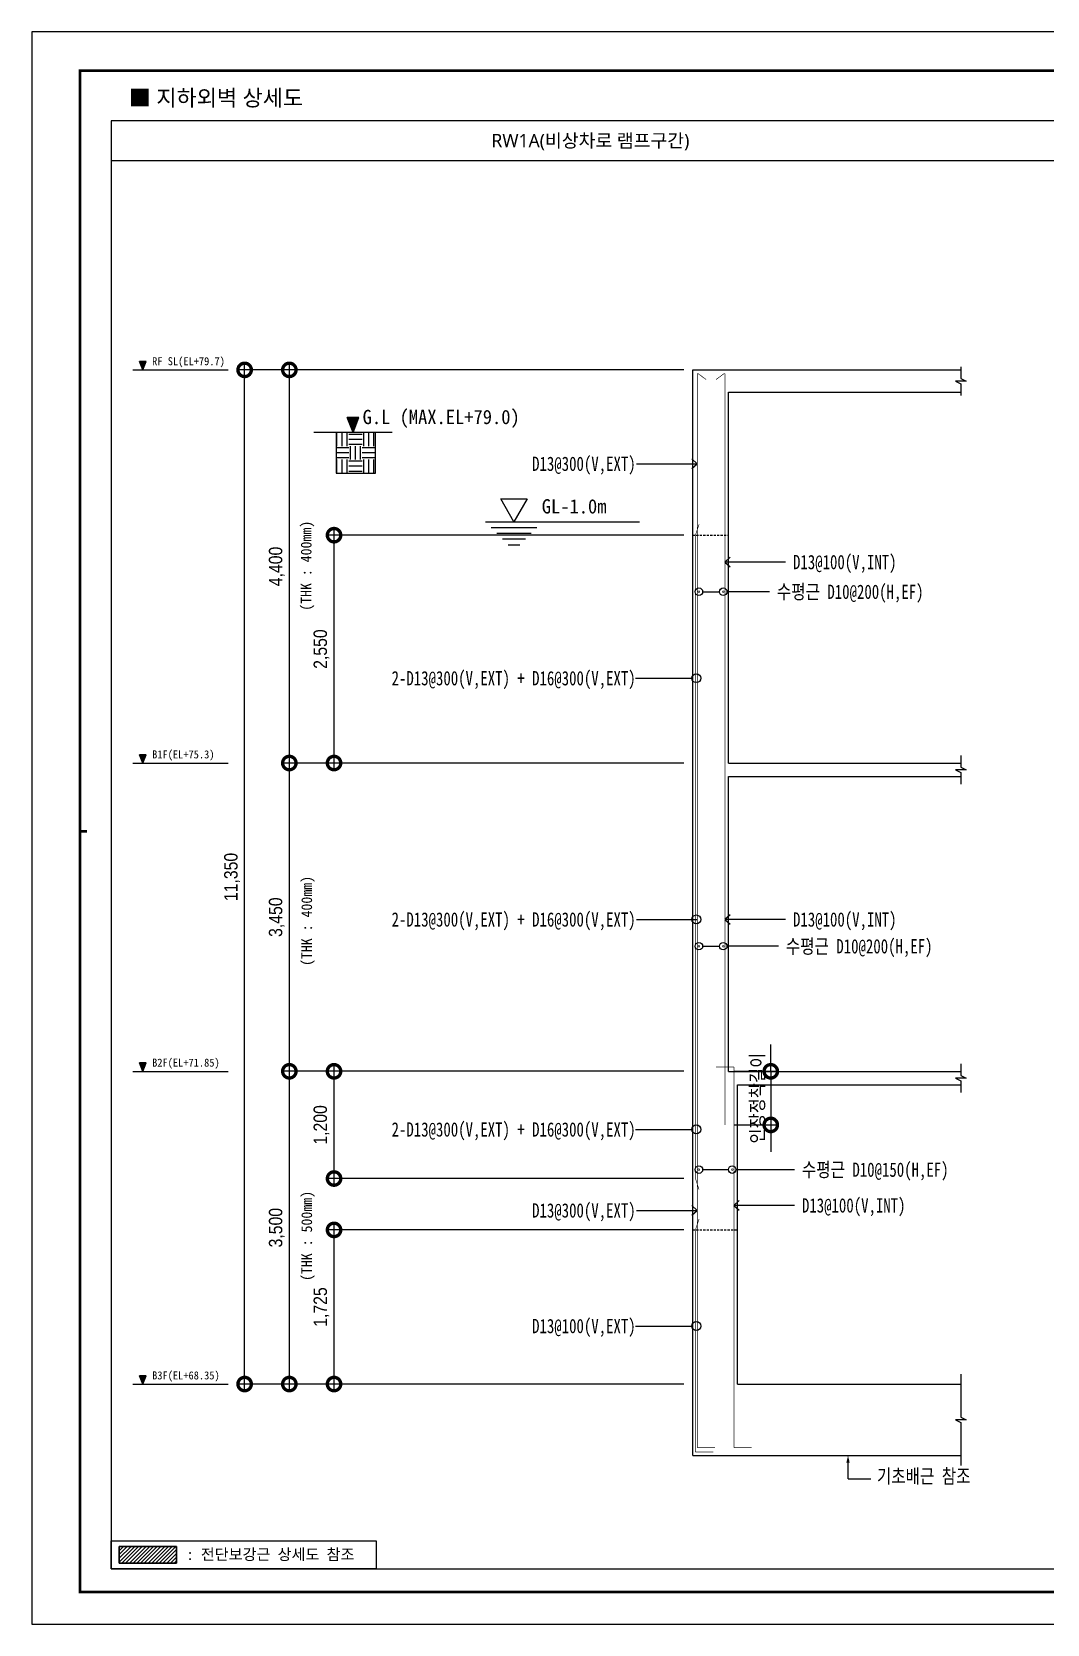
# Model space of a CAD drawing. Header units: millimetres. Extents: x 0 to 252030, y -124740 to 196020.
# Drawn here: x 100830 to 112187, y -71280 to -53460 of the extents above; entities that cross this region are included whole.
import ezdxf
from ezdxf.enums import TextEntityAlignment as Align

# ---------------------------------------------------------------- set-up
doc = ezdxf.new("R2010")
doc.units = ezdxf.units.MM
doc.header["$LTSCALE"] = 30
doc.linetypes.add('H', pattern=[1.3, 0.8, -0.5])
doc.layers.get('DEFPOINTS').update_dxf_attribs({"color": 142})
for name, color, linetype in [('0-LIST.테두리선', 7, 'Continuous'), ('0-SEC1', 3, 'Continuous'), ('0-TEXT', 3, 'Continuous'), ('0-주철근', 2, 'Continuous'), ('0-지시선', 7, 'Continuous'), ('0-해치', 251, 'Continuous'), ('S-CON', 2, 'Continuous'), ('S-SYM', 5, 'Continuous'), ('TABLE-1', 3, 'Continuous'), ('TEX', 3, 'Continuous'), ('TEXT', 6, 'Continuous'), ('X-PLAN-B1F$0$A-DIM', 7, 'Continuous'), ('XR-FORM_(도룡동)$0$AA-SHEET', 9, 'Continuous'), ('XR-FORM_(도룡동)$0$Sheet', 7, 'Continuous'), ('XR-FORM_(도룡동)$0$Sheet-text', 3, 'Continuous'), ('XR-FORM_(도룡동)$0$TEXT', 3, 'Continuous')]:
    doc.layers.add(name, color=color, linetype=linetype)
doc.styles.add('X-PLAN-B1F$0$Gdim', font='Dotum.ttf', dxfattribs={"width": 0.9})
doc.styles.add('XR-FORM_(도룡동)$0$충북옥천_FORM$0$맑은고딕', font='malgun.ttf')
doc.styles.add('XR-FORM_(도룡동)$3$맑은고딕', font='malgun.ttf')
doc.styles.add('돋음체', font='DotumChe.ttf')
doc.styles.add('맑은 고딕', font='malgun.ttf')
doc.dimstyles.new('X-PLAN-B1F$0$Gdim200', dxfattribs={"dimscale": 200, "dimtxt": 3, "dimasz": 6, "dimexe": 1.5, "dimexo": 2, "dimgap": 1, "dimtad": 1, "dimdec": 0, "dimzin": 0, "dimdsep": 46, "dimlunit": 6, "dimtxsty": 'X-PLAN-B1F$0$Gdim', "dimblk": 'X-PLAN-B1F$0$_DotSmall', "dimcen": 1.5, "dimdle": 1.5, "dimclrd": 1, "dimclre": 1, "dimclrt": 256, "dimazin": 0, "dimtfac": 1, "dimtdec": 0, "dimtix": 1, "dimtmove": 2, "dimatfit": 3, "dimldrblk": 'X-PLAN-B1F$0$_DotSmall', "dimfxl": 1.5, "dimtolj": 1, "dimtzin": 0, "dimlwd": -1, "dimlwe": -1, "dimarcsym": 0})

# ---------------------------------------------------------------- blocks, each defined once
blk = doc.blocks.new('XR-FORM_(도룡동)$0$S')
at = {"layer": 'XR-FORM_(도룡동)$0$Sheet'}
h = blk.add_hatch(color=6, dxfattribs=at)
edge = h.paths.add_edge_path()
edge.add_spline(control_points=[(76338, 15545), (76338, 15545), (76295, 15571), (76295, 15571), (76172, 15645), (76132, 15687), (76132, 15744), (76132, 15817), (76203, 15865), (76313, 15865), (76409, 15865), (76454, 15832), (76479, 15807), (76511, 15775), (76518, 15737), (76518, 15729), (76518, 15711), (76524, 15702), (76538, 15702), (76557, 15702), (76559, 15724), (76559, 15744), (76559, 15811), (76562, 15848), (76564, 15870), (76564, 15870), (76565, 15890), (76565, 15890), (76565, 15905), (76548, 15908), (76540, 15909), (76494, 15919), (76430, 15930), (76333, 15930), (76119, 15930), (75970, 15833), (75970, 15695), (75970, 15588), (76037, 15502), (76202, 15401), (76202, 15401), (76273, 15357), (76273, 15357), (76398, 15281), (76423, 15225), (76423, 15165), (76423, 15099), (76352, 15030), (76220, 15030), (76155, 15030), (76041, 15045), (76002, 15150), (75994, 15172), (75988, 15197), (75988, 15211), (75988, 15217), (75988, 15236), (75968, 15236), (75948, 15236), (75946, 15209), (75945, 15201), (75945, 15201), (75945, 15197), (75945, 15197), (75943, 15174), (75938, 15104), (75938, 15040), (75938, 15011), (75943, 15004), (75970, 14994), (76035, 14972), (76103, 14962), (76198, 14962), (76298, 14962), (76379, 14979), (76447, 15013), (76575, 15079), (76595, 15177), (76595, 15230), (76595, 15347), (76528, 15430), (76338, 15545)], knot_values=[0, 0, 0, 0, 1, 1, 1, 2, 2, 2, 3, 3, 3, 4, 4, 4, 5, 5, 5, 6, 6, 6, 7, 7, 7, 8, 8, 8, 9, 9, 9, 10, 10, 10, 11, 11, 11, 12, 12, 12, 13, 13, 13, 14, 14, 14, 15, 15, 15, 16, 16, 16, 17, 17, 17, 18, 18, 18, 19, 19, 19, 20, 20, 20, 21, 21, 21, 22, 22, 22, 23, 23, 23, 24, 24, 24, 25, 25, 25, 26, 26, 26, 27, 27, 27, 27], degree=3, periodic=0)
h = blk.add_hatch(color=6, dxfattribs=at)
edge = h.paths.add_edge_path()
edge.add_spline(control_points=[(77180, 15007), (77180, 15007), (77166, 15007), (77166, 15007), (77156, 15007), (77148, 15007), (77134, 15009), (77098, 15014), (77093, 15029), (77089, 15056), (77084, 15098), (77084, 15641), (77086, 15677), (77089, 15714), (77100, 15725), (77131, 15729), (77143, 15731), (77153, 15732), (77163, 15732), (77163, 15732), (77180, 15732), (77180, 15732), (77188, 15732), (77195, 15739), (77195, 15747), (77195, 15755), (77188, 15761), (77180, 15761), (77180, 15761), (76814, 15761), (76814, 15761), (76806, 15761), (76800, 15755), (76800, 15747), (76800, 15739), (76806, 15732), (76814, 15732), (76814, 15732), (76832, 15732), (76832, 15732), (76847, 15732), (76860, 15730), (76871, 15728), (76897, 15723), (76909, 15710), (76912, 15677), (76912, 15677), (76912, 15677), (76912, 15677), (76914, 15650), (76915, 15103), (76908, 15057), (76904, 15025), (76895, 15014), (76873, 15011), (76858, 15008), (76843, 15007), (76827, 15007), (76826, 15007), (76814, 15007), (76814, 15007), (76806, 15007), (76800, 15000), (76800, 14992), (76800, 14984), (76806, 14977), (76814, 14977), (76814, 14977), (77180, 14977), (77180, 14977), (77188, 14977), (77195, 14984), (77195, 14992), (77195, 15000), (77188, 15007), (77180, 15007)], knot_values=[0, 0, 0, 0, 1, 1, 1, 2, 2, 2, 3, 3, 3, 4, 4, 4, 5, 5, 5, 6, 6, 6, 7, 7, 7, 8, 8, 8, 9, 9, 9, 10, 10, 10, 11, 11, 11, 12, 12, 12, 13, 13, 13, 14, 14, 14, 15, 15, 15, 16, 16, 16, 17, 17, 17, 18, 18, 18, 19, 19, 19, 20, 20, 20, 21, 21, 21, 22, 22, 22, 23, 23, 23, 24, 24, 24, 25, 25, 25, 25], degree=3, periodic=0)
h = blk.add_hatch(color=6, dxfattribs=at)
edge = h.paths.add_edge_path()
edge.add_spline(control_points=[(78289, 15008), (78289, 15008), (78256, 15008), (78256, 15008), (78252, 15008), (78248, 15009), (78243, 15010), (78220, 15014), (78192, 15028), (78158, 15085), (78158, 15085), (77848, 15727), (77836, 15749), (77824, 15773), (77816, 15784), (77802, 15784), (77787, 15784), (77771, 15771), (77757, 15741), (77757, 15741), (77450, 15097), (77450, 15097), (77424, 15042), (77401, 15015), (77350, 15010), (77342, 15009), (77328, 15008), (77317, 15008), (77317, 15008), (77304, 15008), (77304, 15008), (77298, 15008), (77292, 15002), (77292, 14994), (77292, 14987), (77298, 14980), (77304, 14980), (77304, 14980), (77609, 14980), (77609, 14980), (77615, 14980), (77621, 14987), (77621, 14994), (77621, 15002), (77615, 15008), (77609, 15008), (77609, 15008), (77576, 15008), (77576, 15008), (77539, 15008), (77534, 15021), (77534, 15033), (77534, 15044), (77540, 15068), (77552, 15094), (77552, 15094), (77762, 15561), (77762, 15561), (77762, 15561), (78005, 15016), (78004, 15016), (78005, 15014), (78005, 15012), (78004, 15010), (78003, 15008), (78001, 15008), (77998, 15008), (77998, 15008), (77984, 15008), (77984, 15008), (77978, 15008), (77972, 15002), (77972, 14994), (77972, 14987), (77978, 14980), (77984, 14980), (77984, 14980), (78289, 14980), (78289, 14980), (78295, 14980), (78301, 14987), (78301, 14994), (78301, 15002), (78295, 15008), (78289, 15008)], knot_values=[0, 0, 0, 0, 1, 1, 1, 2, 2, 2, 3, 3, 3, 4, 4, 4, 5, 5, 5, 6, 6, 6, 7, 7, 7, 8, 8, 8, 9, 9, 9, 10, 10, 10, 11, 11, 11, 12, 12, 12, 13, 13, 13, 14, 14, 14, 15, 15, 15, 16, 16, 16, 17, 17, 17, 18, 18, 18, 19, 19, 19, 20, 20, 20, 21, 21, 21, 22, 22, 22, 23, 23, 23, 24, 24, 24, 25, 25, 25, 26, 26, 26, 27, 27, 27, 28, 28, 28, 28], degree=3, periodic=0)
h = blk.add_hatch(color=250, dxfattribs=at)
edge = h.paths.add_edge_path()
edge.add_spline(control_points=[(78762, 15355), (78740, 15355), (78721, 15354), (78721, 15339), (78721, 15329), (78732, 15327), (78739, 15326), (78739, 15326), (78761, 15325), (78768, 15325), (78956, 15325), (79092, 15431), (79092, 15577), (79092, 15629), (79059, 15678), (79025, 15703), (79003, 15719), (78945, 15762), (78781, 15762), (78781, 15762), (78772, 15762), (78771, 15762), (78771, 15762), (78376, 15762), (78376, 15762), (78367, 15762), (78360, 15756), (78360, 15748), (78360, 15740), (78367, 15734), (78376, 15734), (78376, 15734), (78423, 15734), (78423, 15734), (78429, 15733), (78435, 15733), (78438, 15732), (78480, 15725), (78488, 15709), (78491, 15677), (78491, 15677), (78491, 15677), (78491, 15677), (78493, 15651), (78494, 15108), (78487, 15062), (78481, 15030), (78474, 15013), (78453, 15010), (78437, 15007), (78422, 15006), (78407, 15006), (78406, 15006), (78396, 15006), (78396, 15006), (78387, 15006), (78380, 14999), (78380, 14991), (78380, 14983), (78387, 14977), (78396, 14977), (78396, 14977), (78791, 14977), (78791, 14977), (78800, 14977), (78807, 14983), (78807, 14991), (78807, 14999), (78800, 15006), (78791, 15006), (78791, 15006), (78781, 15006), (78781, 15006), (78761, 15006), (78733, 15008), (78715, 15010), (78681, 15013), (78672, 15031), (78668, 15061), (78662, 15105), (78662, 15684), (78662, 15690), (78662, 15699), (78664, 15704), (78669, 15705), (78679, 15708), (78707, 15709), (78729, 15709), (78757, 15709), (78810, 15704), (78857, 15670), (78924, 15623), (78931, 15562), (78931, 15520), (78931, 15418), (78833, 15355), (78762, 15355)], knot_values=[0, 0, 0, 0, 1, 1, 1, 2, 2, 2, 3, 3, 3, 4, 4, 4, 5, 5, 5, 6, 6, 6, 7, 7, 7, 8, 8, 8, 9, 9, 9, 10, 10, 10, 11, 11, 11, 12, 12, 12, 13, 13, 13, 14, 14, 14, 15, 15, 15, 16, 16, 16, 17, 17, 17, 18, 18, 18, 19, 19, 19, 20, 20, 20, 21, 21, 21, 22, 22, 22, 23, 23, 23, 24, 24, 24, 25, 25, 25, 26, 26, 26, 27, 27, 27, 28, 28, 28, 29, 29, 29, 30, 30, 30, 31, 31, 31, 32, 32, 32, 32], degree=3, periodic=0)
h = blk.add_hatch(color=250, dxfattribs=at)
edge = h.paths.add_edge_path()
edge.add_spline(control_points=[(79896, 15147), (79880, 15147), (79878, 15134), (79877, 15128), (79875, 15109), (79860, 15082), (79845, 15069), (79815, 15043), (79768, 15042), (79696, 15042), (79592, 15042), (79561, 15049), (79541, 15063), (79541, 15063), (79541, 15063), (79541, 15063), (79522, 15076), (79515, 15314), (79515, 15460), (79515, 15617), (79515, 15645), (79518, 15677), (79521, 15714), (79532, 15724), (79562, 15729), (79578, 15731), (79599, 15732), (79612, 15732), (79620, 15732), (79633, 15732), (79638, 15739), (79640, 15742), (79641, 15745), (79641, 15748), (79641, 15756), (79634, 15762), (79626, 15762), (79626, 15762), (79235, 15762), (79235, 15762), (79226, 15762), (79220, 15756), (79220, 15748), (79220, 15743), (79222, 15738), (79227, 15736), (79227, 15735), (79229, 15735), (79229, 15734), (79235, 15732), (79243, 15732), (79247, 15732), (79265, 15732), (79280, 15731), (79290, 15729), (79331, 15722), (79340, 15709), (79342, 15677), (79344, 15651), (79345, 15108), (79338, 15062), (79332, 15030), (79326, 15013), (79304, 15010), (79290, 15007), (79276, 15006), (79262, 15006), (79262, 15006), (79245, 15006), (79245, 15006), (79237, 15006), (79230, 14999), (79230, 14991), (79230, 14983), (79237, 14977), (79245, 14977), (79245, 14977), (79615, 14977), (79615, 14977), (79615, 14977), (79805, 14976), (79805, 14976), (79874, 14976), (79882, 14981), (79891, 15006), (79901, 15036), (79910, 15113), (79910, 15125), (79910, 15135), (79910, 15147), (79896, 15147)], knot_values=[0, 0, 0, 0, 1, 1, 1, 2, 2, 2, 3, 3, 3, 4, 4, 4, 5, 5, 5, 6, 6, 6, 7, 7, 7, 8, 8, 8, 9, 9, 9, 10, 10, 10, 11, 11, 11, 12, 12, 12, 13, 13, 13, 14, 14, 14, 15, 15, 15, 16, 16, 16, 17, 17, 17, 18, 18, 18, 19, 19, 19, 20, 20, 20, 21, 21, 21, 22, 22, 22, 23, 23, 23, 24, 24, 24, 25, 25, 25, 26, 26, 26, 27, 27, 27, 28, 28, 28, 29, 29, 29, 30, 30, 30, 30], degree=3, periodic=0)
h = blk.add_hatch(color=250, dxfattribs=at)
edge = h.paths.add_edge_path()
edge.add_spline(control_points=[(80974, 15008), (80974, 15008), (80942, 15008), (80942, 15008), (80937, 15008), (80933, 15009), (80928, 15010), (80905, 15014), (80878, 15028), (80843, 15085), (80843, 15085), (80533, 15727), (80521, 15749), (80509, 15773), (80501, 15784), (80487, 15784), (80472, 15784), (80457, 15771), (80442, 15741), (80442, 15741), (80135, 15097), (80135, 15097), (80109, 15042), (80086, 15015), (80035, 15010), (80027, 15009), (80013, 15008), (80002, 15008), (80002, 15008), (79989, 15008), (79989, 15008), (79983, 15008), (79977, 15002), (79977, 14994), (79977, 14987), (79983, 14980), (79989, 14980), (79989, 14980), (80294, 14980), (80294, 14980), (80300, 14980), (80306, 14987), (80306, 14994), (80306, 15002), (80300, 15008), (80294, 15008), (80294, 15008), (80261, 15008), (80261, 15008), (80224, 15008), (80219, 15021), (80219, 15033), (80219, 15044), (80225, 15068), (80237, 15094), (80237, 15094), (80447, 15561), (80447, 15561), (80447, 15561), (80690, 15016), (80690, 15016), (80690, 15014), (80690, 15012), (80689, 15010), (80688, 15008), (80686, 15008), (80683, 15008), (80683, 15008), (80669, 15008), (80669, 15008), (80663, 15008), (80657, 15002), (80657, 14994), (80657, 14987), (80663, 14980), (80669, 14980), (80669, 14980), (80974, 14980), (80974, 14980), (80980, 14980), (80986, 14987), (80986, 14994), (80986, 15002), (80980, 15008), (80974, 15008)], knot_values=[0, 0, 0, 0, 1, 1, 1, 2, 2, 2, 3, 3, 3, 4, 4, 4, 5, 5, 5, 6, 6, 6, 7, 7, 7, 8, 8, 8, 9, 9, 9, 10, 10, 10, 11, 11, 11, 12, 12, 12, 13, 13, 13, 14, 14, 14, 15, 15, 15, 16, 16, 16, 17, 17, 17, 18, 18, 18, 19, 19, 19, 20, 20, 20, 21, 21, 21, 22, 22, 22, 23, 23, 23, 24, 24, 24, 25, 25, 25, 26, 26, 26, 27, 27, 27, 28, 28, 28, 28], degree=3, periodic=0)
h = blk.add_hatch(color=250, dxfattribs=at)
edge = h.paths.add_edge_path()
edge.add_spline(control_points=[(81976, 15761), (81976, 15761), (81692, 15761), (81692, 15761), (81686, 15761), (81681, 15755), (81681, 15747), (81681, 15739), (81686, 15732), (81692, 15732), (81692, 15732), (81700, 15732), (81702, 15732), (81718, 15732), (81744, 15732), (81760, 15726), (81783, 15717), (81794, 15705), (81795, 15641), (81795, 15641), (81806, 15233), (81806, 15224), (81806, 15224), (81806, 15202), (81806, 15202), (81797, 15210), (81212, 15762), (81212, 15762), (81199, 15775), (81187, 15784), (81176, 15784), (81158, 15784), (81158, 15750), (81158, 15740), (81158, 15740), (81148, 15134), (81148, 15134), (81147, 15045), (81143, 15018), (81117, 15011), (81101, 15006), (81079, 15006), (81068, 15006), (81067, 15006), (81057, 15006), (81057, 15006), (81051, 15006), (81046, 14999), (81046, 14991), (81046, 14983), (81051, 14976), (81057, 14976), (81057, 14976), (81353, 14976), (81353, 14976), (81359, 14976), (81364, 14983), (81364, 14991), (81364, 14999), (81359, 15006), (81353, 15006), (81353, 15006), (81342, 15006), (81340, 15006), (81324, 15006), (81303, 15006), (81284, 15013), (81268, 15018), (81251, 15035), (81248, 15122), (81248, 15122), (81237, 15522), (81236, 15534), (81241, 15530), (81780, 15014), (81821, 14978), (81833, 14966), (81851, 14966), (81864, 14966), (81880, 14966), (81882, 14986), (81882, 15002), (81882, 15002), (81894, 15649), (81894, 15649), (81895, 15706), (81903, 15722), (81931, 15729), (81944, 15732), (81952, 15732), (81963, 15732), (81965, 15732), (81976, 15732), (81976, 15732), (81982, 15732), (81987, 15739), (81987, 15747), (81987, 15755), (81982, 15761), (81976, 15761)], knot_values=[0, 0, 0, 0, 1, 1, 1, 2, 2, 2, 3, 3, 3, 4, 4, 4, 5, 5, 5, 6, 6, 6, 7, 7, 7, 8, 8, 8, 9, 9, 9, 10, 10, 10, 11, 11, 11, 12, 12, 12, 13, 13, 13, 14, 14, 14, 15, 15, 15, 16, 16, 16, 17, 17, 17, 18, 18, 18, 19, 19, 19, 20, 20, 20, 21, 21, 21, 22, 22, 22, 23, 23, 23, 24, 24, 24, 25, 25, 25, 26, 26, 26, 27, 27, 27, 28, 28, 28, 29, 29, 29, 30, 30, 30, 31, 31, 31, 32, 32, 32, 33, 33, 33, 33], degree=3, periodic=0)
at = {"layer": 'DEFPOINTS'}
for p, q in [((75750, 52950), (82250, 52950)), ((75640, 52073), (82226, 52073)), ((76315, 52073), (76315, 20700)), ((82250, 51196), (75640, 51196)), ((82250, 50596), (75640, 50596)), ((82250, 49996), (75640, 49996)), ((82250, 49396), (75640, 49396)), ((82250, 48796), (75640, 48796)), ((82250, 48196), (75640, 48196)), ((82250, 47596), (75640, 47596)), ((82250, 46996), (75640, 46996)), ((82250, 46396), (75640, 46396)), ((82250, 45796), (75640, 45796)), ((82250, 45196), (75640, 45196)), ((82250, 44596), (75640, 44596)), ((82250, 43996), (75640, 43996)), ((82250, 43396), (75640, 43396)), ((82250, 42796), (75640, 42796)), ((82250, 42196), (75640, 42196)), ((82250, 41596), (75640, 41596)), ((82250, 40996), (75640, 40996)), ((82250, 40396), (75640, 40396)), ((82250, 39796), (75640, 39796)), ((82250, 39196), (75640, 39196)), ((82250, 38596), (75640, 38596)), ((82250, 37996), (75640, 37996)), ((82250, 37396), (75640, 37396)), ((82250, 36796), (75640, 36796)), ((82250, 36196), (75640, 36196)), ((82250, 35596), (75640, 35596)), ((82250, 34996), (75640, 34996)), ((82250, 34396), (75640, 34396)), ((82250, 33796), (75640, 33796)), ((82250, 33196), (75640, 33196)), ((82250, 32596), (75640, 32596)), ((82250, 31996), (75640, 31996)), ((82250, 31396), (75640, 31396)), ((82250, 30796), (75640, 30796)), ((82250, 30196), (75640, 30196)), ((82250, 29596), (75640, 29596)), ((82250, 28996), (75640, 28996)), ((82250, 28396), (75640, 28396)), ((82250, 27796), (75640, 27796)), ((82250, 27196), (75640, 27196)), ((82250, 26596), (75640, 26596)), ((82250, 25996), (75640, 25996)), ((82250, 25396), (75640, 25396)), ((82250, 24796), (75640, 24796)), ((82250, 24196), (75640, 24196)), ((82250, 23596), (75640, 23596)), ((82250, 22996), (75640, 22996)), ((82250, 22396), (75640, 22396)), ((82250, 21796), (75640, 21796)), ((82250, 21196), (75640, 21196)), ((80950, 1706), (75640, 1706))]:
    blk.add_line(p, q, dxfattribs=at)
at = {"layer": 'XR-FORM_(도룡동)$0$AA-SHEET', "const_width": 99.9}
blk.add_lwpolyline([(75750, 52950), (82250, 52950)], dxfattribs=at)
at = {"layer": 'XR-FORM_(도룡동)$0$Sheet'}
for p, q in [((75590, 20700), (82204, 20700)), ((76490, 20700), (76490, 16700)), ((77590, 20700), (77590, 16700)), ((79575, 20700), (79575, 16700)), ((80450, 20700), (80450, 16700)), ((81325, 20700), (81325, 16700)), ((75640, 19700), (82254, 19700)), ((75640, 18700), (82254, 18700)), ((75640, 17700), (82254, 17700)), ((78945, 7700), (78945, 2500)), ((75640, 6400), (82250, 6400)), ((75640, 5100), (82250, 5100)), ((75640, 3800), (82250, 3800)), ((76591, 3798), (76591, 2500)), ((76591, 3149), (78945, 3149)), ((75640, 2500), (82250, 2500)), ((80950, 2500), (80950, 1200))]:
    blk.add_line(p, q, dxfattribs=at)
at = {"layer": 'XR-FORM_(도룡동)$0$Sheet', "const_width": 100}
blk.add_lwpolyline([(1850, 57950), (82250, 57950), (82250, 1200), (1850, 1200)], close=True, dxfattribs=at)
at = {"layer": 'XR-FORM_(도룡동)$0$Sheet', "linetype": 'Continuous', "const_width": 100}
for points in [[(38745, 57950), (38745, 57700)], [(2100, 29575), (1850, 29575)], [(75640, 29575), (75390, 29575)], [(38745, 1846), (38745, 1200)]]:
    blk.add_lwpolyline(points, dxfattribs=at)
at = {"layer": 'XR-FORM_(도룡동)$0$Sheet', "const_width": 100}
for points in [[(75640, 57950), (75640, 1200)], [(75640, 52950), (82250, 52950)], [(75640, 16700), (82250, 16700)], [(75640, 11700), (82250, 11700)], [(75640, 9700), (82250, 9700)], [(75640, 7700), (82250, 7700)]]:
    blk.add_lwpolyline(points, dxfattribs=at)
at = {"layer": 'XR-FORM_(도룡동)$0$Sheet'}
for points in [[(76065, 20589), (75650, 19869), (76481, 19869)], [(76065, 19589), (75650, 18869), (76481, 18869)], [(76065, 18589), (75650, 17869), (76481, 17869)]]:
    blk.add_lwpolyline(points, close=True, dxfattribs=at)
at = {"layer": 'XR-FORM_(도룡동)$0$Sheet', "color": 3, "const_width": 28}
for points in [[(76026, 13508), (76026, 13172)], [(76466, 13508), (76466, 13172)]]:
    blk.add_lwpolyline(points, dxfattribs=at)
at = {"layer": 'DEFPOINTS', "style": 'XR-FORM_(도룡동)$3$맑은고딕'}
blk.add_text('2', height=400, dxfattribs=at).set_placement((82126, 52273), align=Align.MIDDLE_RIGHT)
blk.add_text('text 1.2', height=240, dxfattribs=at).set_placement((80599, 50202))
blk.add_text('도 면 명', height=400, dxfattribs=at).set_placement((78996, 8633), align=Align.MIDDLE_CENTER)
at = {"layer": 'XR-FORM_(도룡동)$0$Sheet', "style": 'XR-FORM_(도룡동)$3$맑은고딕'}
for s, height, p in [('PROJECT TITLE', 220, (75890, 57600)), ('PROJECT TITLE', 200, (75890, 11350)), ('DRAWING TITLE', 200, (75890, 9350)), ('ISSUE DATE', 200, (75890, 7350)), ('APPROVED', 200, (79195, 7350)), ('PROJECT NO. ', 200, (75890, 6050)), ('CHECKED 2 ', 200, (79195, 6050)), ('ENGINEER', 200, (75890, 4750)), ('CHECKED 1 ', 200, (79195, 4750)), ('SCALE', 200, (75730, 3450)), ('DRAWN', 200, (79195, 3450)), ('DRAWING NO.', 200, (75890, 2150)), ('REV.', 200, (81250, 2150))]:
    blk.add_text(s, height=height, dxfattribs=at).set_placement(p)
for s, height, p in [('2', 240, (76059, 20140)), ('1', 240, (76059, 19140)), ('0', 240, (76059, 18140)), (' REV.', 220, (76090, 17200)), ('DATE', 220, (77090, 17200)), ('DESCRIPTION', 220, (78632, 17200)), ('BY', 220, (80062, 17200)), ('BY', 220, (80938, 17200)), ('APP', 220, (81812, 17200))]:
    blk.add_text(s, height=height, dxfattribs=at).set_placement(p, align=Align.MIDDLE)
at = {"layer": 'XR-FORM_(도룡동)$0$Sheet', "color": 3, "style": 'XR-FORM_(도룡동)$3$맑은고딕', "width": 1.2}
blk.add_text('A R C H I T E C T S  &  P L A N N E R S', height=200, dxfattribs=at).set_placement((78947, 14500), align=Align.MIDDLE_CENTER)
at = {"layer": 'XR-FORM_(도룡동)$0$Sheet', "color": 3, "style": 'XR-FORM_(도룡동)$3$맑은고딕'}
blk.add_text('주 시아플랜건축', height=280, dxfattribs=at).set_placement((76057, 13372), align=Align.MIDDLE_LEFT)
at = {"layer": 'XR-FORM_(도룡동)$0$Sheet', "color": 3, "style": 'XR-FORM_(도룡동)$3$맑은고딕', "width": 0.65}
for s, p in [('Tel 02-570-1004 Fax 02-570-1003 www.siaplan.com', (75966, 12333)), ('서울특별시 강남구 언주로30길 13, C동 16층(도곡동)', (75966, 12833))]:
    blk.add_text(s, height=280, dxfattribs=at).set_placement(p, align=Align.MIDDLE_LEFT)
at = {"layer": 'XR-FORM_(도룡동)$0$Sheet-text', "style": 'XR-FORM_(도룡동)$3$맑은고딕'}
blk.add_text('* NOTE', height=400, dxfattribs=at).set_placement((75881, 51550), align=Align.MIDDLE_LEFT)
at = {"layer": 'XR-FORM_(도룡동)$0$TEXT'}
for s, height, style, p in [('2026. 04', 300, 'XR-FORM_(도룡동)$3$맑은고딕', (77247, 6870)), ('A1 : ', 250, 'XR-FORM_(도룡동)$0$충북옥천_FORM$0$맑은고딕', (77179, 3474)), ('A3 : ', 250, 'XR-FORM_(도룡동)$0$충북옥천_FORM$0$맑은고딕', (77179, 2825))]:
    blk.add_text(s, height=height, dxfattribs=dict(at, style=style)).set_placement(p, align=Align.MIDDLE_CENTER)
at = {"layer": 'XR-FORM_(도룡동)$0$TEXT', "style": 'XR-FORM_(도룡동)$3$맑은고딕'}
blk.add_text('양희범,황정현', height=300, dxfattribs=at).set_placement((80649, 6901), align=Align.MIDDLE)
blk = doc.blocks.new('XR-FORM_(도룡동)', base_point=(101.33, -56114.51))
at = {"layer": 'DEFPOINTS'}
blk.add_line((377.95, 289.75), (411, 264.75), dxfattribs=at)
blk.add_lwpolyline([(0, 0), (420, 0), (420, 297), (0, 297)], close=True, dxfattribs=at)
at = {"xscale": 0.005, "yscale": 0.005, "zscale": 0.005}
blk.add_blockref('XR-FORM_(도룡동)$0$S', (-0.25, 0), dxfattribs=at)
at = {"layer": 'DEFPOINTS', "style": 'XR-FORM_(도룡동)$3$맑은고딕'}
for s, p in [('2014001G', (386.1, 28.01)), ('본부장', (402.99, 28.01)), ('PL', (402.99, 21.51))]:
    blk.add_text(s, height=1.5, dxfattribs=at).set_placement(p, align=Align.MIDDLE)
for p in [(393.26, 17.37), (393.26, 14.12)]:
    blk.add_text('NONE', height=1.25, dxfattribs=at).set_placement(p, align=Align.MIDDLE_RIGHT)
for s, height, p in [('작성자', 1.5, (402.51, 14.85)), ('A01-000', 2, (391.22, 8.53))]:
    blk.add_text(s, height=height, dxfattribs=at).set_placement(p, align=Align.MIDDLE_CENTER)
at = {"layer": 'XR-FORM_(도룡동)$0$Sheet-text', "style": 'XR-FORM_(도룡동)$3$맑은고딕', "width": 0.8}
for s, p in [('대전시 유성구 도룡동 382', (394.23, 279.42)), ('주상복합 신축공사', (394.23, 275.17))]:
    blk.add_text(s, height=2.4, dxfattribs=at).set_placement(p, align=Align.MIDDLE_CENTER)
at = {"layer": 'XR-FORM_(도룡동)$0$TEXT', "style": 'XR-FORM_(도룡동)$3$맑은고딕', "width": 0.9}
for s, p in [('대전시 유성구 도룡동 382', (394.73, 54.74)), ('주상복합 신축공사', (394.73, 51.24))]:
    blk.add_text(s, height=2, dxfattribs=at).set_placement(p, align=Align.MIDDLE_CENTER)
at = {"layer": 'XR-FORM_(도룡동)$0$TEXT', "style": 'XR-FORM_(도룡동)$3$맑은고딕'}
blk.add_text('1', height=2, dxfattribs=at).set_placement((407.43, 8.35), align=Align.MIDDLE_CENTER)
blk = doc.blocks.new('SOIL LEVEL')
at = {"layer": 'S-SYM'}
for p, q in [((1567, 1135), (-629, 1135)), ((20, 750), (20, 1125)), ((161, 750), (161, 1125)), ((301, 750), (301, 1125)), ((723, 1078), (348, 1078)), ((723, 938), (348, 938)), ((395, 1125), (395, 1135)), ((536, 1125), (536, 1135)), ((676, 1125), (676, 1135)), ((770, 750), (770, 1125)), ((911, 750), (911, 1125)), ((1051, 750), (1051, 1125)), ((348, 703), (0, 703)), ((348, 563), (0, 563)), ((723, 797), (348, 797)), ((395, 375), (395, 750)), ((536, 375), (536, 750)), ((676, 375), (676, 750)), ((1098, 703), (723, 703)), ((1098, 563), (723, 563)), ((348, 422), (0, 422)), ((20, 0), (20, 375)), ((161, 0), (161, 375)), ((301, 0), (301, 375)), ((723, 328), (348, 328)), ((723, 188), (348, 188)), ((723, 47), (348, 47)), ((1098, 422), (723, 422)), ((770, 0), (770, 375)), ((911, 0), (911, 375)), ((1051, 0), (1051, 375))]:
    blk.add_line(p, q, dxfattribs=at)
blk.add_lwpolyline([(1098, 1135), (0, 1135), (0, 0), (1098, 0)], close=True, dxfattribs=at)
blk = doc.blocks.new('WATER LEVEL')
at = {"layer": 'S-SYM'}
for p, q in [((-800, 0), (800, 0)), ((-640, -160), (640, -160)), ((-480, -320), (480, -320)), ((-320, -480), (320, -480)), ((-160, -640), (160, -640))]:
    blk.add_line(p, q, dxfattribs=at)
blk.add_lwpolyline([(0, 0), (-370, 640), (370, 640), (0, 0)], dxfattribs=at)
blk = doc.blocks.new('X-PLAN-B1F$0$_DotSmall')
at = {"color": 0, "linetype": 'ByBlock', "const_width": 0.5}
blk.add_lwpolyline([(-0.0625, 0, 1), (0.0625, 0, 1)], format="xyb", close=True, dxfattribs=at)
blk = doc.blocks.new('*D1400')
at = {"layer": 'DEFPOINTS', "color": 0, "transparency": 16777216}
for p in [(103710, -61643), (108223, -61643), (108223, -65093)]:
    blk.add_point(p, dxfattribs=at)
at = {"layer": 'X-PLAN-B1F$0$A-DIM', "color": 1, "transparency": 16777216}
for p, q in [((108123, -61643), (103635, -61643)), ((103710, -65168), (103710, -61568)), ((108123, -65093), (103635, -65093))]:
    blk.add_line(p, q, dxfattribs=at)
at = {"layer": 'X-PLAN-B1F$0$A-DIM', "color": 1, "transparency": 16777216, "xscale": 300, "yscale": 300, "zscale": 300}
for p, rotation in [((103710, -61643), 90), ((103710, -65093), 270)]:
    blk.add_blockref('X-PLAN-B1F$0$_DotSmall', p, dxfattribs=dict(at, rotation=rotation))
at = {"layer": 'X-PLAN-B1F$0$A-DIM', "transparency": 16777216, "insert": (103570, -63368), "char_height": 150, "attachment_point": 5, "rotation": 90, "style": 'X-PLAN-B1F$0$Gdim'}
blk.add_mtext('\\A1;3,450', dxfattribs=at)
blk = doc.blocks.new('*D1401')
at = {"layer": 'DEFPOINTS', "color": 0, "transparency": 16777216}
for p in [(103710, -57243), (108223, -57243), (108223, -61643)]:
    blk.add_point(p, dxfattribs=at)
at = {"layer": 'X-PLAN-B1F$0$A-DIM', "color": 1, "transparency": 16777216}
for p, q in [((103710, -61718), (103710, -57168)), ((108123, -57243), (103635, -57243)), ((108123, -61643), (103635, -61643))]:
    blk.add_line(p, q, dxfattribs=at)
at = {"layer": 'X-PLAN-B1F$0$A-DIM', "color": 1, "transparency": 16777216, "xscale": 300, "yscale": 300, "zscale": 300}
for p, rotation in [((103710, -57243), 90), ((103710, -61643), 270)]:
    blk.add_blockref('X-PLAN-B1F$0$_DotSmall', p, dxfattribs=dict(at, rotation=rotation))
at = {"layer": 'X-PLAN-B1F$0$A-DIM', "transparency": 16777216, "insert": (103570, -59443), "char_height": 150, "attachment_point": 5, "rotation": 90, "style": 'X-PLAN-B1F$0$Gdim'}
blk.add_mtext('\\A1;4,400', dxfattribs=at)
blk = doc.blocks.new('*D1402')
at = {"layer": 'DEFPOINTS', "color": 0, "transparency": 16777216}
for p in [(103710, -65093), (108223, -65093), (108223, -68593)]:
    blk.add_point(p, dxfattribs=at)
at = {"layer": 'X-PLAN-B1F$0$A-DIM', "color": 1, "transparency": 16777216}
for p, q in [((103710, -68668), (103710, -65018)), ((108123, -65093), (103635, -65093)), ((108123, -68593), (103635, -68593))]:
    blk.add_line(p, q, dxfattribs=at)
at = {"layer": 'X-PLAN-B1F$0$A-DIM', "color": 1, "transparency": 16777216, "xscale": 300, "yscale": 300, "zscale": 300}
for p, rotation in [((103710, -65093), 90), ((103710, -68593), 270)]:
    blk.add_blockref('X-PLAN-B1F$0$_DotSmall', p, dxfattribs=dict(at, rotation=rotation))
at = {"layer": 'X-PLAN-B1F$0$A-DIM', "transparency": 16777216, "insert": (103570, -66843), "char_height": 150, "attachment_point": 5, "rotation": 90, "style": 'X-PLAN-B1F$0$Gdim'}
blk.add_mtext('\\A1;3,500', dxfattribs=at)
blk = doc.blocks.new('*D1403')
at = {"layer": 'DEFPOINTS', "color": 0, "transparency": 16777216}
for p in [(104210, -65093), (108223, -65093), (108223, -66293)]:
    blk.add_point(p, dxfattribs=at)
at = {"layer": 'X-PLAN-B1F$0$A-DIM', "color": 1, "transparency": 16777216}
for p, q in [((104210, -66368), (104210, -65018)), ((108123, -65093), (104135, -65093)), ((108123, -66293), (104135, -66293))]:
    blk.add_line(p, q, dxfattribs=at)
at = {"layer": 'X-PLAN-B1F$0$A-DIM', "color": 1, "transparency": 16777216, "xscale": 300, "yscale": 300, "zscale": 300}
for p, rotation in [((104210, -65093), 90), ((104210, -66293), 270)]:
    blk.add_blockref('X-PLAN-B1F$0$_DotSmall', p, dxfattribs=dict(at, rotation=rotation))
at = {"layer": 'X-PLAN-B1F$0$A-DIM', "transparency": 16777216, "insert": (104070, -65693), "char_height": 150, "attachment_point": 5, "rotation": 90, "style": 'X-PLAN-B1F$0$Gdim'}
blk.add_mtext('\\A1;1,200', dxfattribs=at)
blk = doc.blocks.new('*D1404')
at = {"layer": 'DEFPOINTS', "color": 0, "transparency": 16777216}
for p in [(104210, -66868), (108223, -66868), (108223, -68593)]:
    blk.add_point(p, dxfattribs=at)
at = {"layer": 'X-PLAN-B1F$0$A-DIM', "color": 1, "transparency": 16777216}
for p, q in [((104210, -68668), (104210, -66793)), ((108123, -66868), (104135, -66868)), ((108123, -68593), (104135, -68593))]:
    blk.add_line(p, q, dxfattribs=at)
at = {"layer": 'X-PLAN-B1F$0$A-DIM', "color": 1, "transparency": 16777216, "xscale": 300, "yscale": 300, "zscale": 300}
for p, rotation in [((104210, -66868), 90), ((104210, -68593), 270)]:
    blk.add_blockref('X-PLAN-B1F$0$_DotSmall', p, dxfattribs=dict(at, rotation=rotation))
at = {"layer": 'X-PLAN-B1F$0$A-DIM', "transparency": 16777216, "insert": (104070, -67731), "char_height": 150, "attachment_point": 5, "rotation": 90, "style": 'X-PLAN-B1F$0$Gdim'}
blk.add_mtext('\\A1;1,725', dxfattribs=at)
blk = doc.blocks.new('*D1405')
at = {"layer": 'DEFPOINTS', "color": 0, "transparency": 16777216}
for p in [(103210, -57243), (108223, -57243), (108223, -68593)]:
    blk.add_point(p, dxfattribs=at)
at = {"layer": 'X-PLAN-B1F$0$A-DIM', "color": 1, "transparency": 16777216}
for p, q in [((103210, -68668), (103210, -57168)), ((108123, -57243), (103135, -57243)), ((108123, -68593), (103135, -68593))]:
    blk.add_line(p, q, dxfattribs=at)
at = {"layer": 'X-PLAN-B1F$0$A-DIM', "color": 1, "transparency": 16777216, "xscale": 300, "yscale": 300, "zscale": 300}
for p, rotation in [((103210, -57243), 90), ((103210, -68593), 270)]:
    blk.add_blockref('X-PLAN-B1F$0$_DotSmall', p, dxfattribs=dict(at, rotation=rotation))
at = {"layer": 'X-PLAN-B1F$0$A-DIM', "transparency": 16777216, "insert": (103070, -62918), "char_height": 150, "attachment_point": 5, "rotation": 90, "style": 'X-PLAN-B1F$0$Gdim'}
blk.add_mtext('\\A1;11,350', dxfattribs=at)
blk = doc.blocks.new('*D1406')
at = {"layer": 'DEFPOINTS', "color": 0, "transparency": 16777216}
for p in [(104210, -59093), (108223, -59093), (108223, -61643)]:
    blk.add_point(p, dxfattribs=at)
at = {"layer": 'X-PLAN-B1F$0$A-DIM', "color": 1, "transparency": 16777216}
for p, q in [((108123, -59093), (104135, -59093)), ((104210, -61718), (104210, -59018)), ((108123, -61643), (104135, -61643))]:
    blk.add_line(p, q, dxfattribs=at)
at = {"layer": 'X-PLAN-B1F$0$A-DIM', "color": 1, "transparency": 16777216, "xscale": 300, "yscale": 300, "zscale": 300}
for p, rotation in [((104210, -59093), 90), ((104210, -61643), 270)]:
    blk.add_blockref('X-PLAN-B1F$0$_DotSmall', p, dxfattribs=dict(at, rotation=rotation))
at = {"layer": 'X-PLAN-B1F$0$A-DIM', "transparency": 16777216, "insert": (104070, -60368), "char_height": 150, "attachment_point": 5, "rotation": 90, "style": 'X-PLAN-B1F$0$Gdim'}
blk.add_mtext('\\A1;2,550', dxfattribs=at)
blk = doc.blocks.new('*D1407')
at = {"layer": 'DEFPOINTS', "color": 0, "transparency": 16777216}
for p in [(108583, -65093), (108583, -65693), (109095, -65693)]:
    blk.add_point(p, dxfattribs=at)
at = {"layer": 'X-PLAN-B1F$0$A-DIM', "color": 1, "transparency": 16777216}
for p, q in [((109095, -65093), (109095, -64793)), ((108683, -65093), (109170, -65093)), ((109095, -65093), (109095, -65693)), ((108683, -65693), (109170, -65693)), ((109095, -65693), (109095, -65993))]:
    blk.add_line(p, q, dxfattribs=at)
at = {"layer": 'X-PLAN-B1F$0$A-DIM', "color": 1, "transparency": 16777216, "xscale": 300, "yscale": 300, "zscale": 300}
for p, rotation in [((109095, -65093), 270), ((109095, -65693), 90)]:
    blk.add_blockref('X-PLAN-B1F$0$_DotSmall', p, dxfattribs=dict(at, rotation=rotation))
at = {"layer": 'X-PLAN-B1F$0$A-DIM', "transparency": 16777216, "insert": (108952, -65393), "char_height": 150, "attachment_point": 5, "rotation": 90, "style": 'X-PLAN-B1F$0$Gdim'}
blk.add_mtext('\\A1;인장정착길이', dxfattribs=at)

msp = doc.modelspace()

# ---------------------------------------------------------------- hatches: boundary and pattern name
at = {"layer": '0-지시선'}
for points in [[(102070.8331, -57243.49769), (102033.88911, -57149.86464), (102107.77708, -57149.86464)], [(104422.55042, -57943.49769), (104356.87223, -57777.03892), (104488.22862, -57777.03892)], [(102070.8331, -61643.49769), (102033.88911, -61549.86464), (102107.77708, -61549.86464)], [(102070.8331, -65093.49769), (102033.88911, -64999.86464), (102107.77708, -64999.86464)], [(102070.8331, -68593.49769), (102033.88911, -68499.86464), (102107.77708, -68499.86464)]]:
    msp.add_hatch(color=256, dxfattribs=at).paths.add_polyline_path(points)
at = {"layer": '0-해치'}
h = msp.add_hatch(dxfattribs=at)
h.set_pattern_fill('ANSI31', color=256, scale=9.311546)
h.set_pattern_definition([(45, (73200.596, -50567.454), (-20.905017, 20.905017), [])])
h.paths.add_polyline_path([(101808.06036, -70598.07391), (102448.95983, -70598.07391), (102448.95983, -70411.65541), (101808.06036, -70411.65541)])

# ---------------------------------------------------------------- linework, layer by layer
at = {"layer": '0-LIST.테두리선', "ltscale": 3}
msp.add_lwpolyline([(101717.25014, -70349.22075), (104680.2978, -70349.22075), (104680.2978, -70660.50857), (101717.25014, -70660.50857)], close=True, dxfattribs=at)
at = {"layer": '0-주철근', "const_width": 7}
for points in [[(108272.55042, -69304.50804), (108272.55042, -57289.49769, -0.6159634636), (108282.12156, -57284.67618), (108372.53265, -57351.64089)], [(108582.55042, -65693.49769), (108582.55042, -57289.49769, 0.6159634636), (108572.97928, -57284.67618), (108482.56819, -57351.64089)]]:
    msp.add_lwpolyline(points, format="xyb", dxfattribs=at)
for points in [[(108292.57926, -58971.99598), (108252.55042, -59093.4977), (108252.55042, -66293.49769), (108292.57926, -66414.99941)], [(108682.55042, -69304.50804), (108682.55042, -65043.49769)], [(108292.57926, -66746.99597), (108252.55042, -66868.49769), (108252.55042, -69354.50804)], [(108272.55042, -69304.50804), (108472.55042, -69304.50804)], [(108682.55042, -69304.50804), (108882.55042, -69304.50804)], [(108252.55042, -69354.50804), (108452.55042, -69354.50804)]]:
    msp.add_lwpolyline(points, dxfattribs=at)
for points in [[(108282.44158, -59725.78132, 1), (108300.44158, -59725.78132, 1)], [(108572.65927, -59725.78132, -1), (108554.65927, -59725.78132, -1)], [(108282.44158, -63693.01738, 1), (108300.44158, -63693.01738, 1)], [(108572.65927, -63693.01738, -1), (108554.65927, -63693.01738, -1)], [(108282.44158, -66193.01738, 1), (108300.44158, -66193.01738, 1)], [(108672.65927, -66193.01738, -1), (108654.65927, -66193.01738, -1)]]:
    msp.add_lwpolyline(points, format="xyb", close=True, dxfattribs=at)
at = {"layer": '0-주철근'}
msp.add_lwpolyline([(108482.55042, -65043.49769, 7, 7, 0), (108682.55042, -65043.49769, 0, 0, 0)], format="xyseb", dxfattribs=at)
at = {"layer": '0-지시선'}
for p, q in [((102107.77708, -57149.86464), (102033.88911, -57149.86464)), ((102070.8331, -57243.49769), (102033.88911, -57149.86464)), ((102070.8331, -57243.49769), (102107.77708, -57149.86464)), ((101958.3331, -57243.49769), (103027.0831, -57243.49769)), ((104488.22862, -57777.03892), (104356.87223, -57777.03892)), ((104422.55042, -57943.49769), (104356.87223, -57777.03892)), ((104422.55042, -57943.49769), (104488.22862, -57777.03892)), ((107593.84179, -58293.49769), (108272.55042, -58293.49769)), ((109261.25906, -59393.49769), (108582.55042, -59393.49769)), ((108333.21639, -59725.78132), (108521.88445, -59725.78132)), ((109081.25906, -59726.26163), (108605.43132, -59726.26163)), ((107583.84179, -60693.49769), (108212.55042, -60693.49769)), ((101958.3331, -61643.49769), (103027.0831, -61643.49769)), ((102107.77708, -61549.86464), (102033.88911, -61549.86464)), ((102070.8331, -61643.49769), (102033.88911, -61549.86464)), ((102070.8331, -61643.49769), (102107.77708, -61549.86464)), ((107593.84179, -63393.49769), (108272.55042, -63393.49769)), ((109261.25906, -63393.49769), (108582.55042, -63393.49769)), ((108333.21639, -63693.01738), (108521.88445, -63693.01738)), ((109181.25906, -63693.49769), (108605.43132, -63693.49769)), ((102107.77708, -64999.86464), (102033.88911, -64999.86464)), ((102070.8331, -65093.49769), (102033.88911, -64999.86464)), ((102070.8331, -65093.49769), (102107.77708, -64999.86464)), ((101958.3331, -65093.49769), (103027.0831, -65093.49769)), ((107583.84179, -65743.49769), (108212.55042, -65743.49769)), ((108333.21639, -66193.01738), (108621.88445, -66193.01738)), ((108705.43408, -66193.01738), (109361.25906, -66193.01738)), ((109361.25906, -66593.49769), (108682.55042, -66593.49769)), ((107593.84179, -66649.71416), (108272.55042, -66649.71416)), ((107583.84179, -67943.49769), (108212.55042, -67943.49769)), ((101958.3331, -68593.49769), (103027.0831, -68593.49769)), ((102107.77708, -68499.86464), (102033.88911, -68499.86464)), ((102070.8331, -68593.49769), (102033.88911, -68499.86464)), ((102070.8331, -68593.49769), (102107.77708, -68499.86464)), ((109959.38507, -69652.00487), (109959.38507, -69473.40394)), ((109959.38507, -69652.00487), (110213.76441, -69652.00487))]:
    msp.add_line(p, q, dxfattribs=at)
for points in [[(108212.54149, -58346.86884), (108272.55042, -58293.49769), (108212.54149, -58240.12655)], [(108642.55935, -59340.12655), (108582.55042, -59393.49769), (108642.55935, -59446.86884)], [(108642.55935, -63340.12655), (108582.55042, -63393.49769), (108642.55935, -63446.86884)], [(108212.54149, -66703.0853), (108272.55042, -66649.71416), (108212.54149, -66596.34301)], [(108742.55935, -66540.12655), (108682.55042, -66593.49769), (108742.55935, -66646.86884)]]:
    msp.add_lwpolyline(points, dxfattribs=at)
msp.add_lwpolyline([(109959.38507, -69393.49769, 0, 37.24618, 0), (109959.38507, -69473.40394, 37.24618, 37.24618, 0)], format="xyseb", dxfattribs=at)
at = {"layer": '0-지시선', "linetype": 'Continuous', "lineweight": -2}
msp.add_lwpolyline([(101808.06036, -70411.65541), (102448.95983, -70411.65541), (102448.95983, -70598.07391), (101808.06036, -70598.07391)], close=True, dxfattribs=at)
at = {"layer": '0-지시선'}
for centre, radius in [((108291.44158, -59725.78132), 41.77481), ((108563.65927, -59725.78132), 41.77481), ((108262.55042, -60693.49769), 50), ((108262.55042, -63393.49769), 50), ((108291.44158, -63693.01738), 41.77481), ((108563.65927, -63693.01738), 41.77481), ((108262.55042, -65743.49769), 50), ((108291.44158, -66193.01738), 41.77481), ((108663.65927, -66193.01738), 41.77481), ((108262.55042, -67943.49769), 50)]:
    msp.add_circle(centre, radius, dxfattribs=at)
at = {"layer": '0-해치', "linetype": 'Continuous', "lineweight": -2}
msp.add_lwpolyline([(101808.06036, -70411.65541), (101808.06036, -70598.07391), (102448.95983, -70598.07391), (102448.95983, -70411.65541)], close=True, dxfattribs=at)
at = {"layer": 'S-CON', "color": 4, "linetype": 'Continuous', "lineweight": -2}
for p, q in [((108222.55042, -57243.49769), (111222.55042, -57243.49769)), ((108222.55042, -69393.49769), (108222.55042, -57243.49769)), ((108622.55042, -61643.49769), (108622.55042, -57493.49769)), ((108622.55042, -57493.49769), (111222.55042, -57493.49769)), ((108622.55042, -61643.49769), (111222.55042, -61643.49769)), ((108622.55042, -65093.49769), (108622.55042, -61793.49769)), ((108622.55042, -61793.49769), (111222.55042, -61793.49769)), ((108622.55042, -65093.49769), (111222.55042, -65093.49769)), ((108722.55042, -68593.49769), (108722.55042, -65243.49769)), ((108722.55042, -65243.49769), (111222.55042, -65243.49769)), ((108722.55042, -68593.49769), (111222.55042, -68593.49769)), ((108222.55042, -69393.49769), (111222.55042, -69393.49769))]:
    msp.add_line(p, q, dxfattribs=at)
at = {"layer": 'S-CON', "color": 4, "linetype": 'H', "lineweight": -2}
for p, q in [((108222.55042, -59093.4977), (108622.55042, -59093.4977)), ((108222.55042, -66868.49769), (108722.55042, -66868.49769))]:
    msp.add_line(p, q, dxfattribs=at)
at = {"layer": 'S-CON', "color": 4, "linetype": 'Continuous', "lineweight": -2}
for points in [[(111222.55042, -57208.49769), (111222.55042, -57338.49769), (111282.55042, -57368.49769), (111162.55042, -57368.49769), (111222.55042, -57398.49769), (111222.55042, -57528.49769)], [(111222.55042, -61558.49769), (111222.55042, -61688.49769), (111282.55042, -61718.49769), (111162.55042, -61718.49769), (111222.55042, -61748.49769), (111222.55042, -61878.49769)], [(111222.55042, -65008.49769), (111222.55042, -65138.49769), (111282.55042, -65168.49769), (111162.55042, -65168.49769), (111222.55042, -65198.49769), (111222.55042, -65328.49769)], [(111222.55042, -68483.49769), (111222.55042, -68963.49769), (111282.55042, -68993.49769), (111162.55042, -68993.49769), (111222.55042, -69023.49769), (111222.55042, -69503.49769)]]:
    msp.add_lwpolyline(points, dxfattribs=at)
at = {"layer": 'S-SYM'}
msp.add_line((106542.55042, -58943.49769), (107627.80773, -58943.49769), dxfattribs=at)
at = {"layer": 'TABLE-1'}
msp.add_line((101717.25014, -54899.54141), (123159.75014, -54899.54141), dxfattribs=at)
msp.add_lwpolyline([(101717.25014, -70660.50857), (123159.75014, -70660.50857), (123159.75014, -54454.4916), (101717.25014, -54454.4916)], close=True, dxfattribs=at)

# ---------------------------------------------------------------- block references
at = {"layer": '0-SEC1', "xscale": 60, "yscale": 60, "zscale": 60}
msp.add_blockref('XR-FORM_(도룡동)', (106910.02429, -3438150.57868), dxfattribs=at)
at = {"layer": 'S-SYM', "xscale": 0.4, "yscale": 0.4, "zscale": 0.4}
for name, p in [('SOIL LEVEL', (104235.09703, -58397.60501)), ('WATER LEVEL', (106222.55042, -58943.49769))]:
    msp.add_blockref(name, p, dxfattribs=at)

# ---------------------------------------------------------------- texts
at = {"layer": '0-TEXT', "style": '돋음체'}
for s, height, p in [('RF SL(EL+79.7)', 90, (102175.04903, -57190.97021)), ('GL-1.0m', 160, (106533.48321, -58850.11551)), ('B1F(EL+75.3)', 90, (102175.04903, -61590.97021)), ('B2F(EL+71.85)', 90, (102175.04903, -65040.97021)), ('B3F(EL+68.35)', 90, (102175.04903, -68540.97021)), (': 전단보강근 상세도 참조', 124.153948, (102559.3063, -70561.534, 0.00034))]:
    msp.add_text(s, height=height, dxfattribs=at).set_placement(p)
at = {"layer": '0-TEXT', "color": 2, "style": '돋음체'}
msp.add_text('G.L (MAX.EL+79.0)', height=160, dxfattribs=at).set_placement((104529.4835, -57850.11551))
at = {"layer": '0-TEXT', "color": 4, "style": '돋음체', "width": 0.8}
for s, p in [('D13@300(V,EXT)', (107583.84179, -58293.49769)), ('2-D13@300(V,EXT) + D16@300(V,EXT)', (107583.84179, -60693.49769)), ('2-D13@300(V,EXT) + D16@300(V,EXT)', (107583.84179, -63393.49769)), ('2-D13@300(V,EXT) + D16@300(V,EXT)', (107583.84179, -65743.49769)), ('D13@300(V,EXT)', (107583.84179, -66649.71416)), ('D13@100(V,EXT)', (107583.84179, -67943.49769))]:
    msp.add_text(s, height=160, dxfattribs=at).set_placement(p, align=Align.MIDDLE_RIGHT)
at = {"layer": '0-TEXT', "linetype": 'Continuous', "style": '돋음체'}
for s, p in [('(THK : 400mm)', (103957.82136, -59939.3793)), ('(THK : 400mm)', (103964.07136, -63914.3793)), ('(THK : 500mm)', (103964.07136, -67439.3793)), ('(THK : 500mm)', (103964.07136, -67439.3793))]:
    msp.add_text(s, height=120, rotation=90, dxfattribs=at).set_placement(p)
at = {"layer": '0-TEXT', "color": 4, "style": '돋음체', "width": 0.8}
for s, p in [(' D13@100(V,INT)', (109261.25906, -59393.49769)), (' 수평근 D10@200(H,EF)', (109081.25906, -59726.26163)), (' D13@100(V,INT)', (109261.25906, -63393.49769)), (' 수평근 D10@200(H,EF)', (109181.25906, -63693.49769)), (' 수평근 D10@150(H,EF)', (109361.25906, -66193.49769)), (' D13@100(V,INT)', (109361.25906, -66593.49769))]:
    msp.add_text(s, height=160, dxfattribs=at).set_placement(p, align=Align.MIDDLE_LEFT)
msp.add_text('기초배근 참조', height=160, dxfattribs=at).set_placement((110282.39709, -69703.75308))
at = {"layer": 'TEX', "style": '맑은 고딕'}
msp.add_text('RW1A(비상차로 램프구간)', height=150, dxfattribs=at).set_placement((107077.87514, -54677.0165), align=Align.MIDDLE_CENTER)
at = {"layer": 'TEXT', "style": '맑은 고딕'}
msp.add_text('■ 지하외벽 상세도', height=180, dxfattribs=at).set_placement((101916.07557, -54199.02203), align=Align.MIDDLE_LEFT)

# ---------------------------------------------------------------- dimensions: what is measured, and where the dimension line sits
at = {"layer": 'X-PLAN-B1F$0$A-DIM'}
for base, p1, p2, picture, middle in [((103210.05042, -57243.49769), (108222.55042, -68593.49769), (108222.55042, -57243.49769), '*D1405', (103070.49818, -62918.49769)), ((103710.05042, -57243.49769), (108222.55042, -61643.49769), (108222.55042, -57243.49769), '*D1401', (103570.49818, -59443.49769)), ((104210.05042, -59093.4977), (108222.55042, -61643.49769), (108222.55042, -59093.4977), '*D1406', (104070.49818, -60368.4977)), ((103710.05042, -61643.49769), (108222.55042, -65093.49769), (108222.55042, -61643.49769), '*D1400', (103570.49818, -63368.49769)), ((103710.05042, -65093.49769), (108222.55042, -68593.49769), (108222.55042, -65093.49769), '*D1402', (103570.49818, -66843.49769)), ((104210.05042, -65093.49769), (108222.55042, -66293.49769), (108222.55042, -65093.49769), '*D1403', (104070.49818, -65693.49769)), ((104210.05042, -66868.49769), (108222.55042, -68593.49769), (108222.55042, -66868.49769), '*D1404', (104070.49818, -67730.99769))]:
    dim = msp.add_linear_dim(base=base, p1=p1, p2=p2, angle=90, dimstyle='X-PLAN-B1F$0$Gdim200', override={"dimscale": 50, "dimblk": 'X-PLAN-B1F$0$_DotSmall'}, dxfattribs=at)
    dim.commit()
    dim.dimension.update_dxf_attribs({"geometry": picture, "text_midpoint": middle})
dim = msp.add_linear_dim(base=(109095.05042, -65693.49769), p1=(108582.55042, -65093.49769), p2=(108582.55042, -65693.49769), angle=270, text='인장정착길이', dimstyle='X-PLAN-B1F$0$Gdim200', override={"dimscale": 50, "dimtxsty": 'X-PLAN-B1F$0$Gdim', "dimblk": 'X-PLAN-B1F$0$_DotSmall'}, dxfattribs=at)
dim.commit()
dim.dimension.update_dxf_attribs({"geometry": '*D1407', "text_midpoint": (108951.83468, -65393.49769)})

doc.saveas('drawing.dxf')
